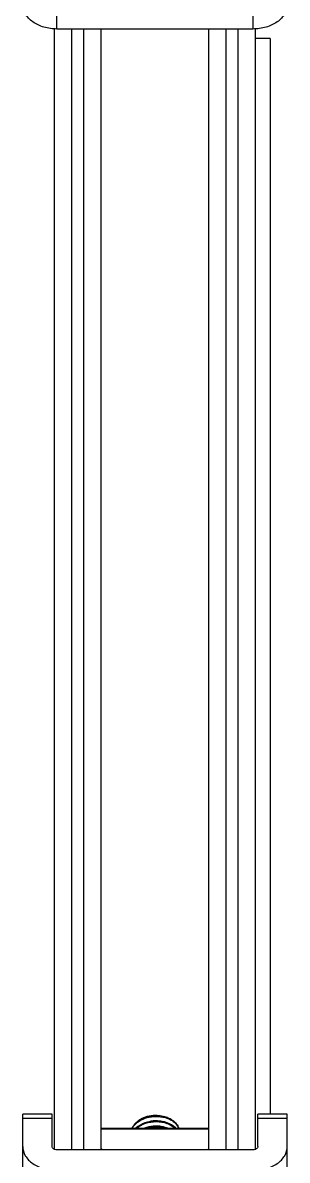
# Model space of a CAD drawing. Extents: x -427546 to -314919, y 698702 to 968782.
# Drawn here: x -419354 to -418962, y 902996 to 904678 of the extents above; entities that cross this region are included whole.
import ezdxf

# ---------------------------------------------------------------- set-up
doc = ezdxf.new("R2010")
doc.units = 0
doc.header["$LTSCALE"] = 1000
doc.header["$MEASUREMENT"] = 0
doc.layers.get('0').update_dxf_attribs({"linetype": 'CONTINUOUS'})

msp = doc.modelspace()

# ---------------------------------------------------------------- linework, layer by layer
at = {"linetype": 'CONTINUOUS'}
for p, q in [((-419302.8, 904668.6), (-419302.8, 904996)), ((-419012.4, 904977.6), (-419012.4, 904668.6)), ((-419306.4, 903012.2), (-419306.4, 904668.6)), ((-419012.4, 904668.6), (-419302.8, 904668.6)), ((-419281, 903011.5), (-419281, 904668.6)), ((-419262.8, 903011.5), (-419262.8, 904668.6)), ((-419237.4, 903011.5), (-419237.4, 904668.6)), ((-419077.7, 903011.5), (-419077.7, 904668.6)), ((-419052.3, 903011.5), (-419052.3, 904668.6)), ((-419034.1, 903011.5), (-419034.1, 904668.6)), ((-419008.7, 903012.2), (-419008.7, 904668.6)), ((-418987, 904654.5), (-419008.7, 904654.5)), ((-418987, 904654.5), (-418987, 903064.1)), ((-419353.6, 902708.6), (-419353.6, 903064.1)), ((-419310, 903064.1), (-419353.6, 903064.1)), ((-419310, 903016.6), (-419310, 903064.1)), ((-419005.1, 903016.6), (-419005.1, 903064.1)), ((-418961.5, 903064.1), (-419005.1, 903064.1)), ((-418961.5, 902708.6), (-418961.5, 903064.1)), ((-419310, 903057.7), (-419353.6, 903057.7)), ((-418961.5, 903057.7), (-419005.1, 903057.7)), ((-419237.4, 903043.3), (-419077.7, 903043.3)), ((-419237.4, 903042.3), (-419077.7, 903042.3)), ((-419012.4, 903011.5), (-419302.8, 903011.5)), ((-419236.1, 903012.4), (-419235.2, 903011.5)), ((-419079.9, 903011.5), (-419079, 903012.4))]:
    msp.add_line(p, q, dxfattribs=at)
for centre, radius, start, end in [((-419156, 903012.4), 41.9, 100.3047, 102.2499), ((-419155.9, 903004.4), 42.2, 99.5601, 100.813), ((-419154.3, 903018.7), 43.1, 69.4703, 74.8773), ((-419153.7, 903019.3), 41.3, 69.6939, 69.8962), ((-419153.1, 903020.8), 39.7, 65.0364, 69.7243), ((-419145.3, 903026), 25.4, 43.29, 44.8708)]:
    msp.add_arc(centre, radius, start, end, dxfattribs=at)
for points, knots in [([(-419302.8, 904668.6), (-419309.3, 904668.6), (-419322, 904670.3), (-419338.6, 904677.9), (-419350.5, 904689.6), (-419353.6, 904699.8), (-419353.6, 904704.6)], [0, 0, 0, 0, 0.287977, 0.555343, 0.790527, 1, 1, 1, 1]), ([(-418961.5, 904704.6), (-418961.5, 904699.8), (-418964.6, 904689.6), (-418976.5, 904677.9), (-418993.1, 904670.3), (-419005.8, 904668.6), (-419012.4, 904668.6)], [0, 0, 0, 0, 0.209473, 0.444657, 0.712023, 1, 1, 1, 1]), ([(-419185.3, 903051.6), (-419180.6, 903057.1), (-419169.5, 903062.3), (-419154.5, 903063.2), (-419146.7, 903061.6), (-419143.1, 903060.2)], [0, 0, 0, 0, 0.4793, 0.744107, 1, 1, 1, 1]), ([(-419143.1, 903060.2), (-419150.4, 903062.2), (-419165.7, 903062.6), (-419180, 903056.4), (-419185.3, 903051.6)], [0, 0, 0, 0, 0.51374, 1, 1, 1, 1]), ([(-419148, 903061.3), (-419149.4, 903061.6), (-419154.9, 903062.3), (-419160.5, 903062), (-419164.6, 903061.1)], [0, 0, 0, 0, 0.246819, 1, 1, 1, 1]), ([(-419185.3, 903051.6), (-419186, 903051), (-419188.5, 903048.6), (-419190.6, 903045.7), (-419191.7, 903043.3)], [0, 0, 0, 0, 0.260908, 1, 1, 1, 1]), ([(-419191.2, 903043.4), (-419191, 903043.8), (-419190.1, 903045.4), (-419189, 903046.9), (-419188, 903047.9)], [0, 0, 0, 0, 0.244964, 1, 1, 1, 1]), ([(-419188, 903047.9), (-419182.6, 903054.2), (-419169.9, 903060.3), (-419152.6, 903061.4), (-419143.7, 903059.6), (-419139.5, 903058.1)], [0, 0, 0, 0, 0.481069, 0.745193, 1, 1, 1, 1]), ([(-419127.3, 903043.9), (-419130.7, 903047.3), (-419140.1, 903052.6), (-419156.1, 903055.1), (-419172.5, 903052.4), (-419182.2, 903046.9), (-419186, 903043.4)], [0, 0, 0, 0, 0.229048, 0.489241, 0.755135, 1, 1, 1, 1]), ([(-419184.9, 903043.4), (-419181.1, 903046.6), (-419171.5, 903051.7), (-419155.7, 903054), (-419140.2, 903051.6), (-419131.2, 903046.6), (-419127.8, 903043.4)], [0, 0, 0, 0, 0.246285, 0.511502, 0.770596, 1, 1, 1, 1]), ([(-419138.6, 903043.3), (-419141.3, 903044.4), (-419152.5, 903047.5), (-419164.9, 903046.5), (-419173.1, 903043.4)], [0, 0, 0, 0, 0.243472, 1, 1, 1, 1]), ([(-419170.4, 903043.4), (-419168.1, 903044.1), (-419158.6, 903046.2), (-419148.5, 903045.6), (-419141.6, 903043.4)], [0, 0, 0, 0, 0.252377, 1, 1, 1, 1]), ([(-419146.8, 903053.4), (-419148.1, 903053.7), (-419153.7, 903054.6), (-419159.4, 903054.4), (-419163.5, 903053.7)], [0, 0, 0, 0, 0.245752, 1, 1, 1, 1]), ([(-419146.5, 903045.6), (-419147.8, 903045.9), (-419153.2, 903046.9), (-419158.9, 903046.8), (-419163, 903046.1)], [0, 0, 0, 0, 0.245444, 1, 1, 1, 1]), ([(-419131.9, 903055.3), (-419132.5, 903055.7), (-419134.8, 903057.1), (-419137.3, 903058.2), (-419139.2, 903059)], [0, 0, 0, 0, 0.242042, 1, 1, 1, 1]), ([(-419136.4, 903056.8), (-419136, 903056.7), (-419134.6, 903056), (-419133.3, 903055.2), (-419132.3, 903054.6)], [0, 0, 0, 0, 0.254738, 1, 1, 1, 1]), ([(-419132.3, 903054.6), (-419130.1, 903053.2), (-419126.1, 903049.9), (-419123.3, 903045.6), (-419122.5, 903043.4)], [0, 0, 0, 0, 0.526239, 1, 1, 1, 1]), ([(-419131.9, 903055.3), (-419129.7, 903053.8), (-419125.8, 903050.2), (-419123.2, 903045.7), (-419122.3, 903043.4)], [0, 0, 0, 0, 0.522981, 1, 1, 1, 1]), ([(-419353.6, 903016.6), (-419353.6, 903011.8), (-419350.5, 903001.6), (-419338.6, 902989.9), (-419322, 902982.4), (-419309.3, 902980.7), (-419302.8, 902980.7)], [0, 0, 0, 0, 0.209473, 0.444657, 0.712023, 1, 1, 1, 1]), ([(-419306.4, 903012.2), (-419307, 903012.4), (-419308.7, 903013.3), (-419310, 903015.2), (-419310, 903016.6)], [0, 0, 0, 0, 0.2888, 1, 1, 1, 1]), ([(-419012.4, 902980.7), (-419005.8, 902980.7), (-418993.1, 902982.4), (-418976.5, 902989.9), (-418964.6, 903001.6), (-418961.5, 903011.8), (-418961.5, 903016.6)], [0, 0, 0, 0, 0.287977, 0.555343, 0.790527, 1, 1, 1, 1]), ([(-419005.1, 903016.6), (-419005.1, 903016.2), (-419005.5, 903014.2), (-419007.3, 903012.8), (-419008.7, 903012.2)], [0, 0, 0, 0, 0.22722, 1, 1, 1, 1])]:
    msp.add_open_spline(points, degree=3, knots=knots, dxfattribs=at)
for points in [[(-419302.8, 903011.5), (-419304, 903011.5), (-419305.3, 903011.7), (-419306.4, 903012.2)], [(-419237.4, 903013.4), (-419236.9, 903013.1), (-419236.5, 903012.8), (-419236.1, 903012.4)], [(-419079, 903012.4), (-419078.6, 903012.8), (-419078.2, 903013.1), (-419077.7, 903013.4)], [(-419008.7, 903012.2), (-419009.8, 903011.7), (-419011.1, 903011.5), (-419012.4, 903011.5)]]:
    msp.add_open_spline(points, degree=3, dxfattribs=at)

doc.saveas('drawing.dxf')
